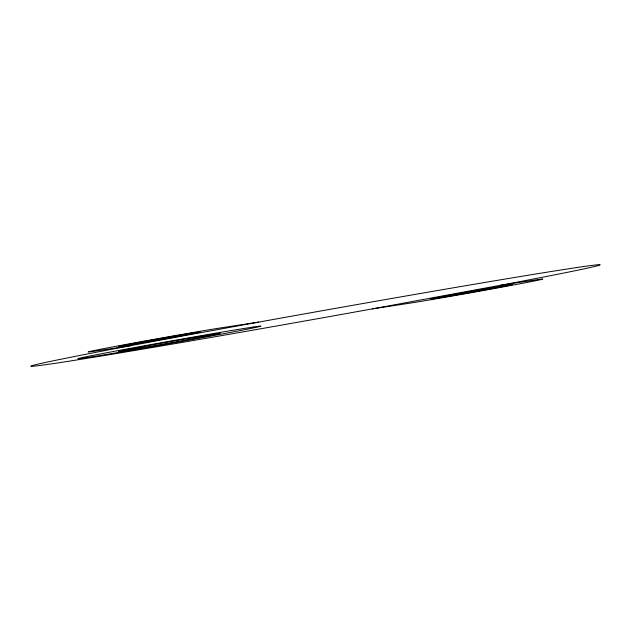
<?xml version="1.0" encoding="UTF-8"?>
<svg xmlns="http://www.w3.org/2000/svg" width="631" height="631" viewBox="0 0 631 631"><rect width="100%" height="100%" fill="white"/><g stroke="black" fill="none" stroke-linecap="round" stroke-linejoin="round"><path stroke-width="0.95" d="M258.671 322.11L223.335 327.489A72.281 0.883 -10.1 0 0 128.172 344.029A72.281 0.883 -10.1 0 0 95.447 351.057L130.783 345.678M500.217 285.322L535.553 279.943A72.281 0.883 -10.1 0 1 502.828 286.971A72.281 0.883 -10.1 0 1 407.665 303.511L372.329 308.89M190.617 334.517L128.669 346.064A289.116 3.534 -10.1 0 0 59.724 362.628A289.116 3.534 -10.1 0 0 369.932 309.324L502.331 284.936A289.116 3.534 -10.1 0 0 571.276 268.372A289.116 3.534 -10.1 0 0 261.068 321.676L190.617 334.517M253.41 327L241.2 328.917A92.931 1.136 -10.1 0 0 87.654 356.46A92.931 1.136 -10.1 0 0 166.537 344.084A92.931 1.136 -10.1 0 0 253.41 327M448.886 296.199A41.299 0.505 -10.1 0 0 512.175 284.542A41.299 0.505 -10.1 0 0 453.768 294.44A41.299 0.505 -10.1 0 0 448.886 296.199M136.667 343.745A41.299 0.505 -10.1 0 0 199.956 332.087A41.299 0.505 -10.1 0 0 141.549 341.986A41.299 0.505 -10.1 0 0 136.667 343.745M140.942 348.02A51.624 0.631 -10.1 0 0 220.045 333.444A51.624 0.631 -10.1 0 0 147.039 345.827A51.624 0.631 -10.1 0 0 140.942 348.02"/></g></svg>
